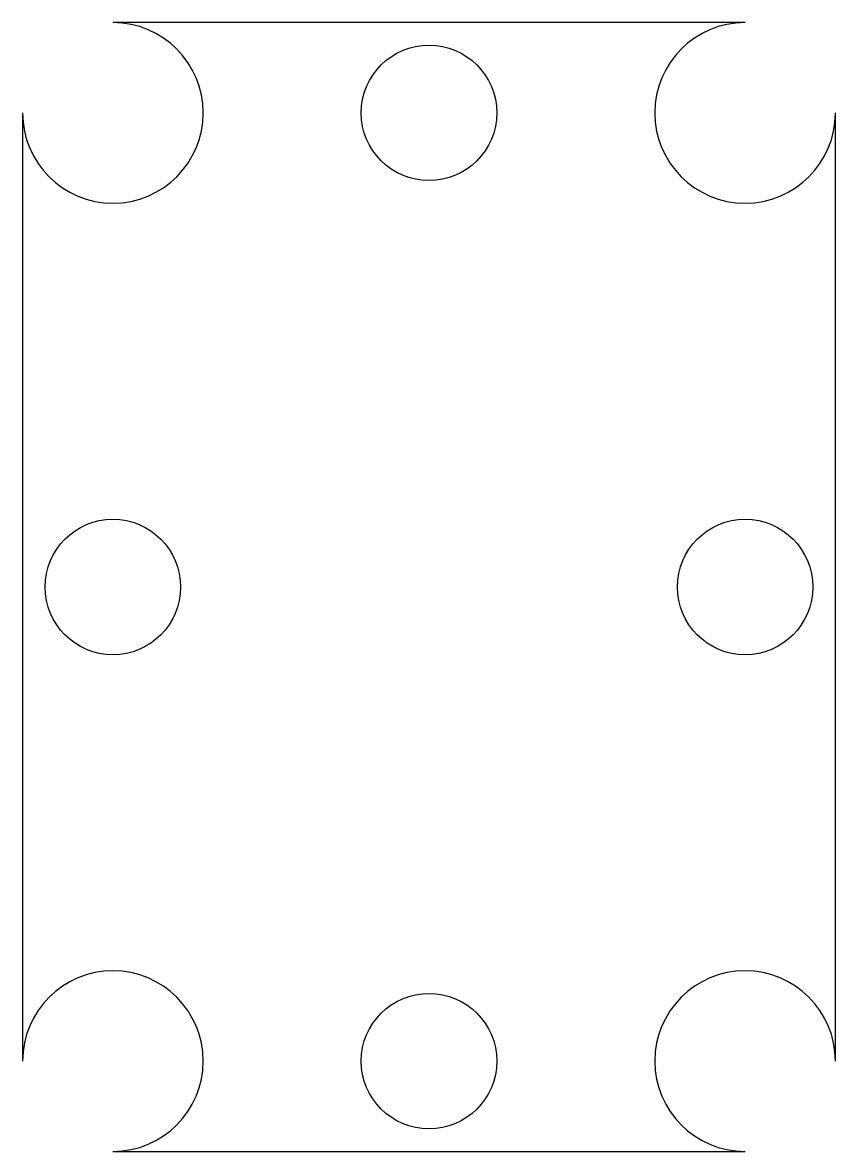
# Model space of a CAD drawing. Header units: millimetres. Extents: x -9.4 to 8.6, y -12.5 to 12.5.
import ezdxf

# ---------------------------------------------------------------- set-up
doc = ezdxf.new("R2010")
doc.units = ezdxf.units.MM
doc.layers.get('0').update_dxf_attribs({"linetype": 'CONTINUOUS'})

msp = doc.modelspace()

# ---------------------------------------------------------------- linework, layer by layer
for p, q in [((6.6, 12.5), (-7.4, 12.5)), ((-9.4, 10.5), (-9.4, -10.5)), ((8.6, -10.5), (8.6, 10.5)), ((-7.4, -12.5), (6.6, -12.5))]:
    msp.add_line(p, q)
for centre in [(-0.4, 10.5), (-7.4, 0), (6.6, 0), (-0.4, -10.5)]:
    msp.add_circle(centre, 1.5)
for centre, start, end in [((-7.4, 10.5), -180, 90), ((6.6, 10.5), -270, 0), ((-7.4, -10.5), -90, 180), ((6.6, -10.5), 0, 270)]:
    msp.add_arc(centre, 2, start, end)

doc.saveas('drawing.dxf')
